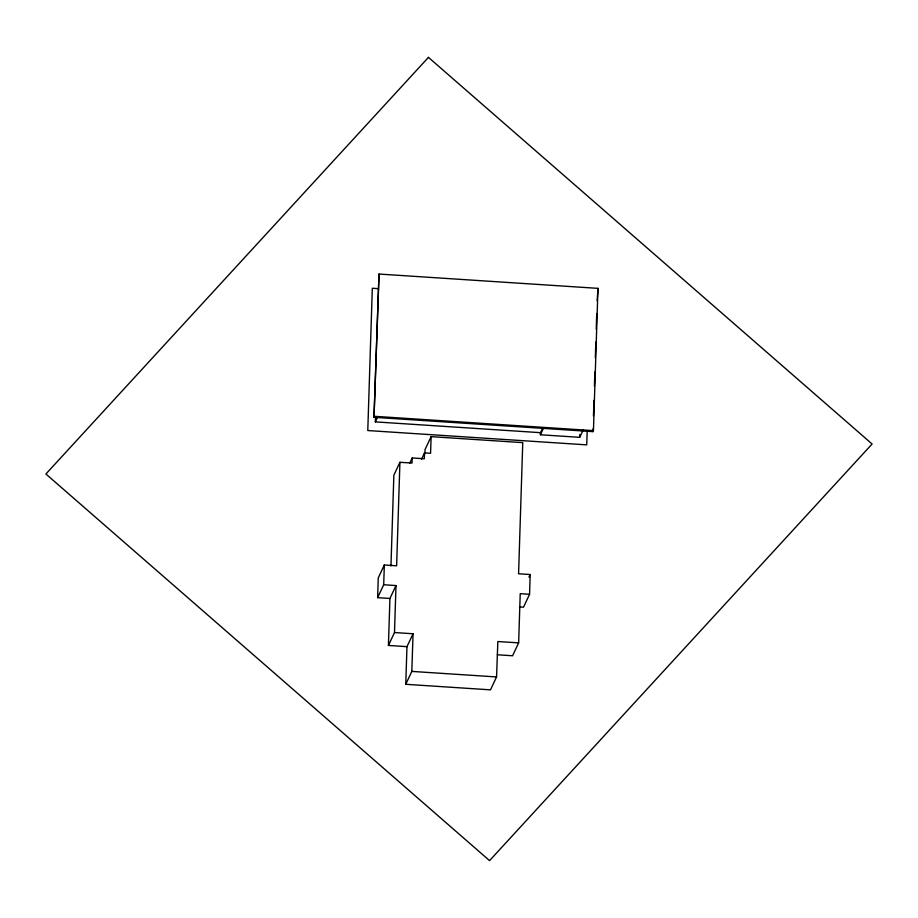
<?xml version="1.0" encoding="UTF-8"?>
<svg xmlns="http://www.w3.org/2000/svg" width="918" height="918" viewBox="0 0 918 918"><rect width="100%" height="100%" fill="white"/><g stroke="black" fill="none" stroke-linecap="round" stroke-linejoin="round"><path stroke-width="1.38" d="M374.005 417.311L379.019 274.046L597.974 288.355L593.441 430.634L592.971 431.632L374.005 417.311L379.019 274.046M542.733 427.857L540.472 432.676L375.347 421.878L375.485 417.621M377.631 597.652L383.701 584.755L395.991 585.558L389.921 598.456L377.631 597.652L378.262 577.892L384.332 564.995L396.622 565.798L399.927 462.305L412.056 463.028L412.216 457.967L424.346 458.759L424.529 452.884L430.588 453.285L431.116 436.647L522.755 442.637L518.578 573.773L530.191 574.53L529.56 594.29L523.49 607.188L519.485 606.924M383.701 584.755L384.332 564.995M388.429 645.446L394.499 632.548L413.043 633.764L406.972 646.662L388.429 645.446L389.921 598.456M390.965 565.936L393.856 475.203L399.927 462.305M394.499 632.548L395.991 585.558M529.56 594.29L520.219 593.682L518.647 642.864L497.843 641.533L496.558 676.945L490.487 689.843L405.756 684.3L406.972 646.662M405.756 684.3L411.826 671.402L413.043 633.764M424.919 453.699L425.057 449.545L431.116 436.647M583.091 430.117L579.694 437.335L540.404 434.765L540.472 432.676M579.694 437.335L579.786 434.501M587.199 430.634L586.74 444.863L367.785 430.542L372.318 288.263L378.044 288.642M592.971 431.632L593.062 428.786M593.464 415.98L593.969 400.328M594.416 386.099L594.875 371.87M595.323 357.653L595.828 342.001M596.23 329.195L596.734 313.543M597.148 300.737L597.974 288.355M375.347 421.878L377.608 417.07M409.784 463.12L412.216 457.967M421.488 459.333L424.529 452.884M540.404 434.765L543.238 428.752M528.975 577.112L530.191 574.53M518.647 642.864L512.577 655.762L497.315 654.786M374.475 416.313L593.441 430.634M411.826 671.402L496.558 676.945M428.442 57.375L45.9 473.998L489.558 860.625L872.1 444.002L428.442 57.375"/></g></svg>
